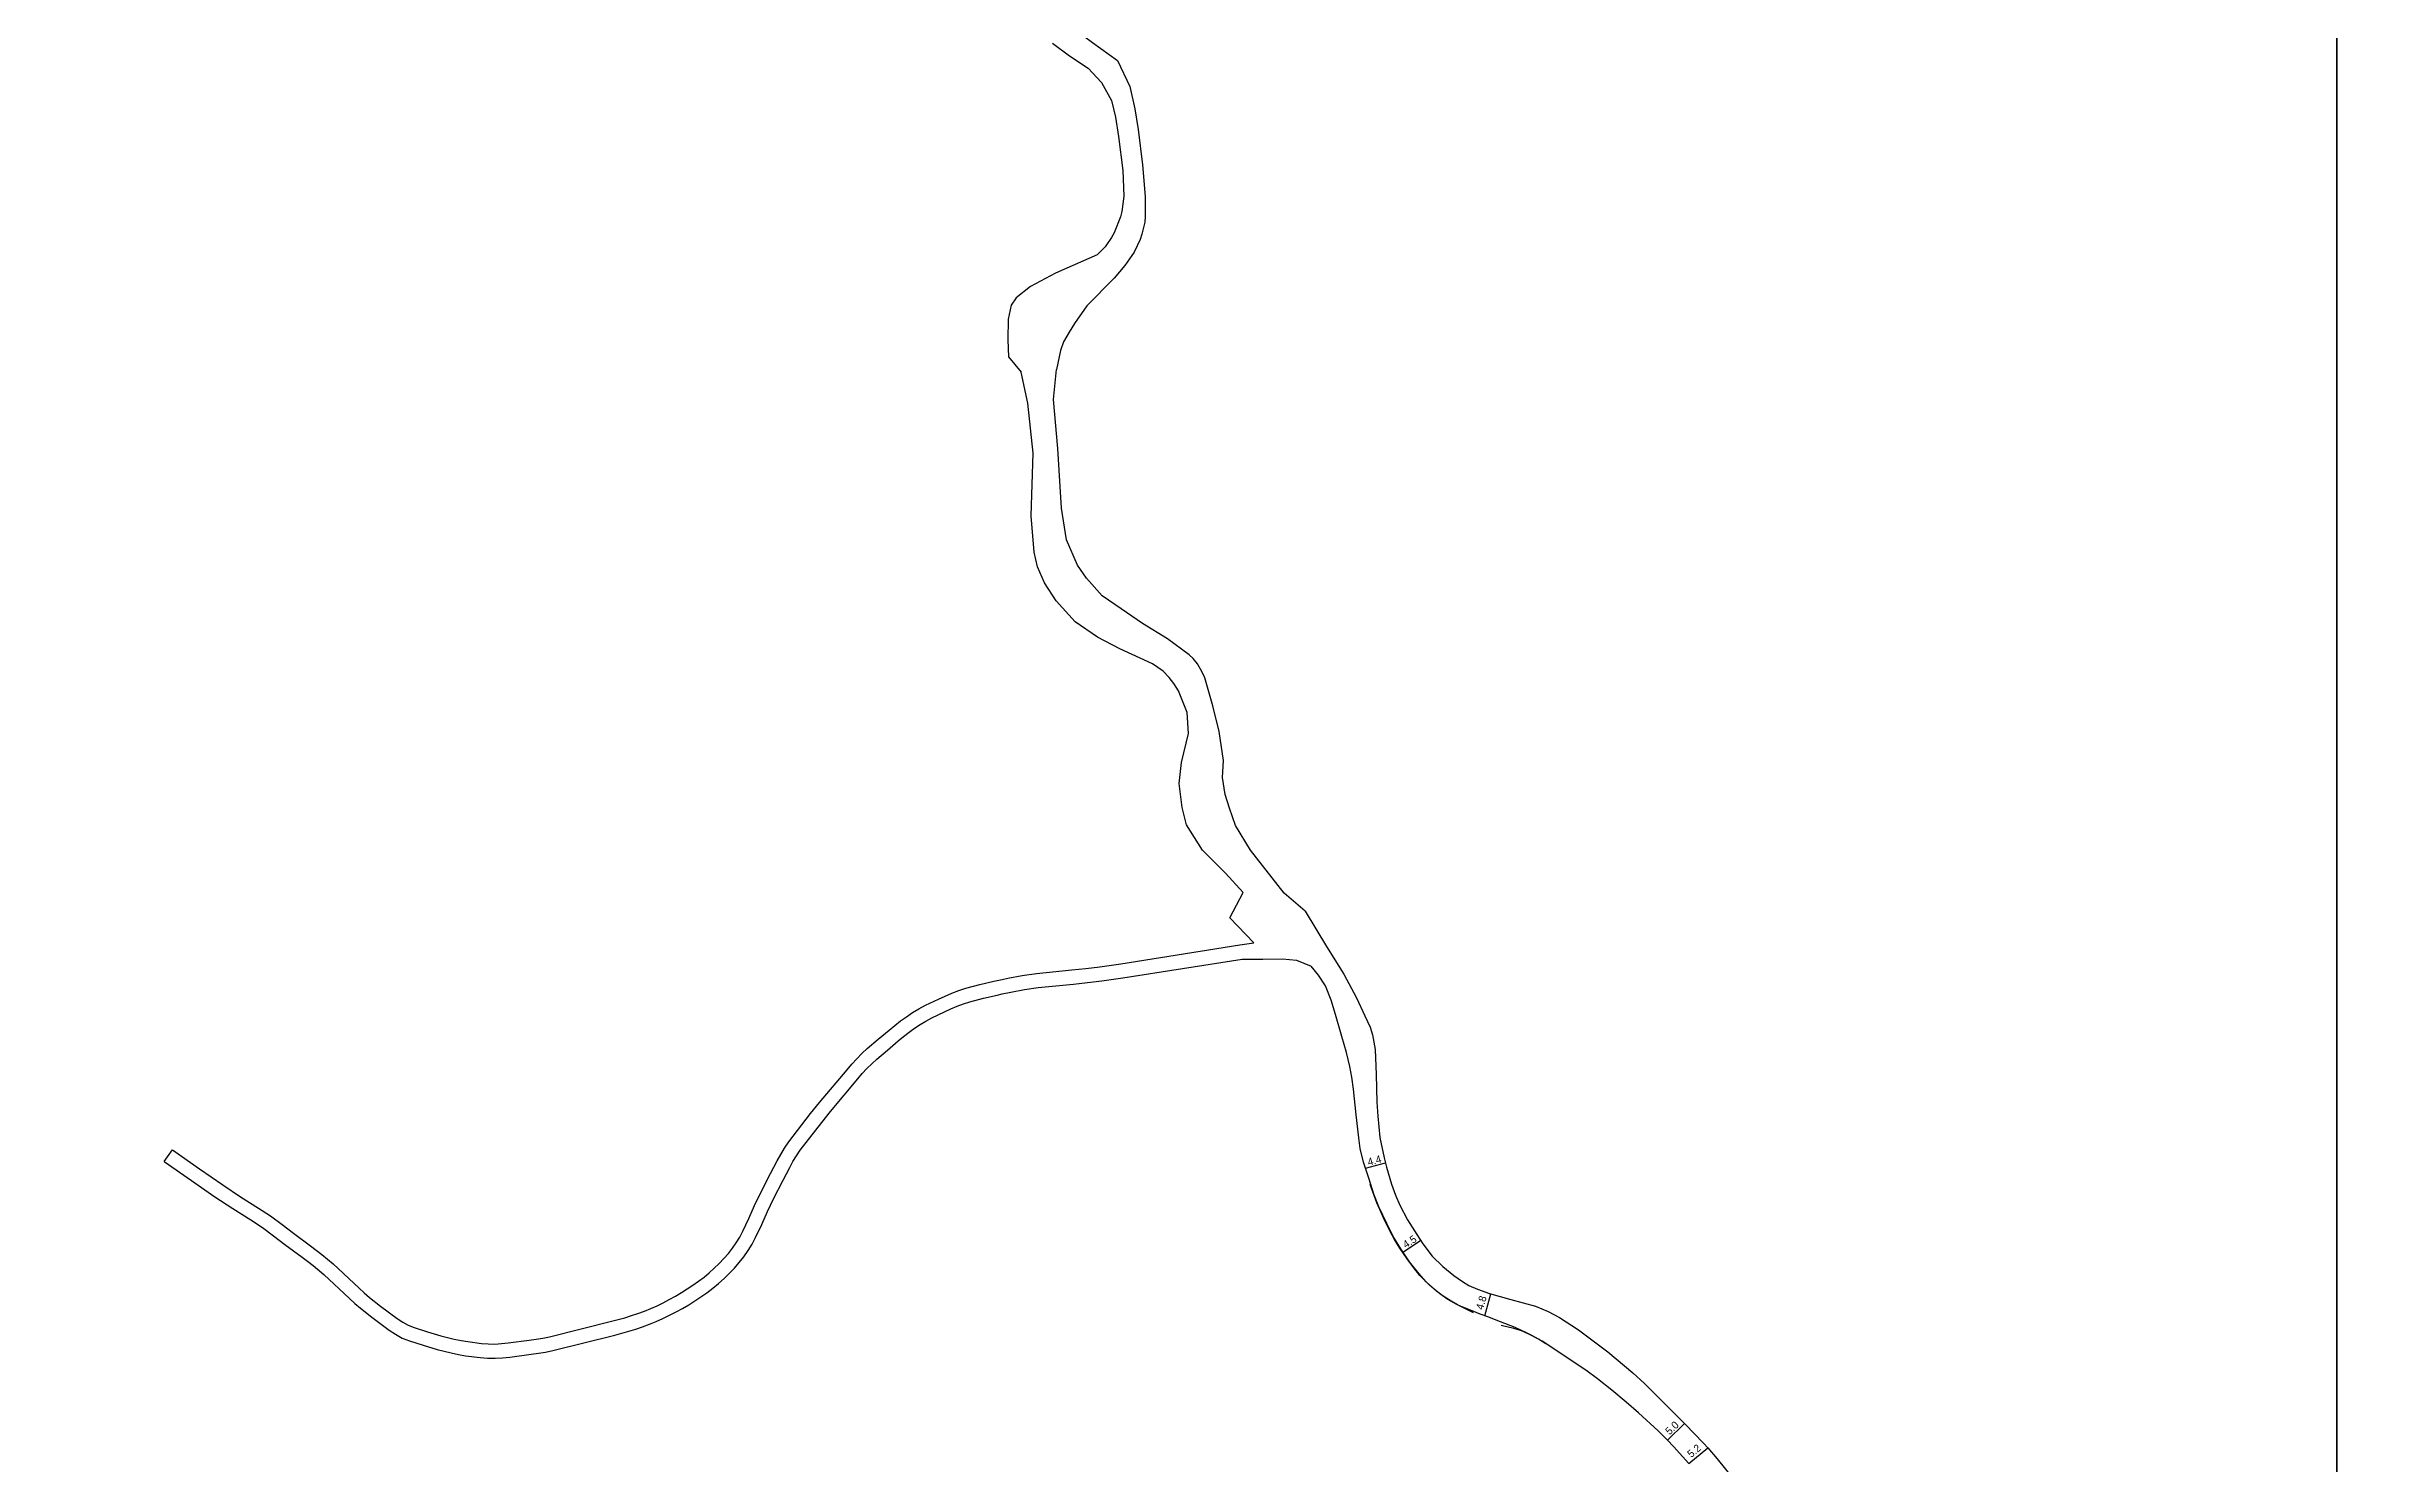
# Model space of a CAD drawing. Header units: metres. Extents: x -28000 to -24000, y -105000 to -102000.
# Drawn here: x -26884.2 to -26393.9, y -103187.6 to -102887.9 of the extents above; entities that cross this region are included whole.
import ezdxf

# ---------------------------------------------------------------- set-up
doc = ezdxf.new("R2010")
doc.units = ezdxf.units.M
doc.header["$LTSCALE"] = 2.5
for name, color, linetype in [('図郭', 7, 'Continuous'), ('幅員', 7, 'Continuous'), ('歩道・分離帯・安全施設', 7, 'Continuous'), ('道路', 7, 'Continuous')]:
    doc.layers.add(name, color=color, linetype=linetype)
doc.styles.get("Standard").update_dxf_attribs({"font": ''})
doc.styles.get('Standard').set_extended_font_data('@MS PGothic')

msp = doc.modelspace()

# ---------------------------------------------------------------- linework, layer by layer
at = {"layer": '図郭'}
for points in [[(-27200, -103200), (-26400, -103200), (-26400, -102600), (-27200, -102600)], [(-26400, -103200), (-25600, -103200), (-25600, -102600), (-26400, -102600)]]:
    msp.add_lwpolyline(points, close=True, dxfattribs=at)
at = {"layer": '幅員'}
for points in [[(-26605.33, -103125.11), (-26601.13, -103123.99)], [(-26597.42, -103142.88), (-26593.69, -103140.42)], [(-26580.13, -103156.34), (-26578.84, -103151.73)], [(-26541.5, -103182.62), (-26537.93, -103179.13)], [(-26536.99, -103187.61), (-26532.98, -103184.25)]]:
    msp.add_lwpolyline(points, dxfattribs=at)
at = {"layer": '歩道・分離帯・安全施設'}
for points in [[(-26582.53, -103155.69), (-26584.47, -103154.76), (-26586.06, -103153.94), (-26587.95, -103152.89), (-26589.15, -103152.08), (-26590.34, -103151.16), (-26591.84, -103149.84), (-26593.82, -103147.79), (-26595.13, -103146.23), (-26596.55, -103144.31), (-26598.07, -103142.07), (-26599.19, -103140.19), (-26600.18, -103138.35), (-26601.26, -103136.23), (-26602.03, -103134.53), (-26602.91, -103132.43), (-26604.38, -103128.59)], [(-26567.23, -103162.25), (-26568.8, -103161.31), (-26570.51, -103160.38), (-26571.87, -103159.73), (-26572.58, -103159.46), (-26574.01, -103159.02), (-26576.65, -103158.38)]]:
    msp.add_lwpolyline(points, dxfattribs=at)
at = {"layer": '道路'}
for points in [[(-26669.06, -102846.52), (-26669.07, -102846.76), (-26670.4, -102866.52), (-26670.64, -102872.68), (-26670.56, -102874.91), (-26670.5, -102876.59), (-26669.97, -102878.62), (-26669.08, -102881.17), (-26667.32, -102883.73), (-26666.83, -102884.25), (-26663.08, -102887.04), (-26657.75, -102890.88), (-26655.17, -102896.38), (-26654.12, -102901.06), (-26653.39, -102905.45), (-26652.47, -102912.95), (-26651.93, -102919.64), (-26651.89, -102923.84), (-26652.01, -102925.05)], [(-26671.49, -102887.18), (-26667.88, -102889.88), (-26663.94, -102892.47), (-26661.13, -102895.52), (-26659, -102899.35), (-26658.21, -102902.85), (-26657.54, -102906.9), (-26656.66, -102914.12), (-26656.45, -102919.57), (-26656.85, -102922.82), (-26657.12, -102923.92), (-26658.47, -102927.29), (-26659.04, -102928.31), (-26660.38, -102930.28), (-26662.03, -102931.95), (-26670.88, -102935.83), (-26676.18, -102938.64), (-26679.16, -102941.08), (-26680.22, -102942.58), (-26680.9, -102945.59), (-26680.93, -102949.9), (-26680.84, -102953.55), (-26678.14, -102956.78)], [(-26652.01, -102925.05), (-26652.61, -102927.55), (-26652.98, -102928.71), (-26654.23, -102931.39), (-26656.21, -102934.22), (-26658.48, -102936.92), (-26664.22, -102942.76)], [(-26664.22, -102942.76), (-26666.86, -102946.51), (-26667.99, -102948.31), (-26669.19, -102950.34), (-26669.8, -102952.21), (-26670.63, -102956.19)], [(-26647.19, -103013.18), (-26652.45, -103009.93), (-26656.96, -103006.84), (-26661.02, -103004.08), (-26664.35, -103000.37), (-26666.22, -102997.58), (-26668.53, -102992.24), (-26669.61, -102985.52), (-26670.41, -102972.95), (-26671.31, -102962.58), (-26670.63, -102956.19)], [(-26631.17, -103066.81), (-26634.93, -103062.75), (-26639.82, -103057.85), (-26643.19, -103052.49), (-26644.11, -103048.81), (-26644.72, -103043.76), (-26644.26, -103039.31), (-26642.73, -103033.18), (-26643.04, -103028.74), (-26644.87, -103024.15), (-26645.83, -103022.6), (-26646.86, -103021.37), (-26648.13, -103020.04), (-26650.38, -103018.48), (-26657.26, -103015.26), (-26662.01, -103012.81), (-26666.75, -103009.59), (-26670.73, -103005.14), (-26673.22, -103001.34), (-26674.66, -102997.94), (-26675.38, -102994.84), (-26676.03, -102987.18), (-26675.6, -102973.89), (-26676.72, -102963.32), (-26678.14, -102956.78)], [(-26618.12, -103070.74), (-26622.52, -103066.99), (-26629.66, -103057.89), (-26632.83, -103052.62), (-26634.06, -103049.01), (-26635, -103046.12), (-26635.57, -103042.51), (-26635.36, -103038.9), (-26636.3, -103032.76), (-26637.59, -103027.34), (-26639.33, -103021.43), (-26639.86, -103020.2), (-26640.83, -103018.43), (-26641.74, -103017.36), (-26642.64, -103016.58), (-26647.19, -103013.18)], [(-26631.88, -103077.92), (-26628.92, -103077.45), (-26634, -103072.19), (-26631.17, -103066.81)], [(-26618.12, -103070.74), (-26613.56, -103078.21), (-26609.9, -103084.08), (-26607.26, -103089.12), (-26605.45, -103092.92), (-26604.34, -103095.28), (-26603.88, -103096.9), (-26603.3, -103100.01), (-26603.08, -103105.34), (-26602.96, -103111.18), (-26602.74, -103114.09), (-26602.28, -103118.6), (-26601.41, -103122.94), (-26600.88, -103124.89), (-26599.85, -103128.48), (-26599.02, -103130.84), (-26598.08, -103132.96), (-26596.47, -103136.08), (-26594.51, -103139.18), (-26593.25, -103141.1), (-26591.24, -103143.73), (-26589.01, -103145.95), (-26586.66, -103147.84), (-26584.84, -103149.11), (-26583.48, -103149.91), (-26581.69, -103150.74), (-26579.11, -103151.66), (-26574.63, -103152.91), (-26569.43, -103154.27), (-26566.69, -103155.4), (-26564.33, -103156.72), (-26560.3, -103159.28), (-26554.13, -103163.93), (-26548.8, -103168.43), (-26546.35, -103170.68)], [(-26682.14, -103085.2), (-26680.93, -103084.94), (-26677.93, -103084.38), (-26674.9, -103083.94), (-26667.41, -103083.18), (-26664.44, -103082.88), (-26661.49, -103082.52), (-26657.06, -103081.9), (-26631.88, -103077.92)], [(-26682.14, -103088.27), (-26680.34, -103087.88), (-26677.44, -103087.34), (-26674.53, -103086.92), (-26667.1, -103086.17), (-26664.11, -103085.86), (-26661.1, -103085.5), (-26656.62, -103084.87), (-26631.41, -103080.89)], [(-26631.41, -103080.89), (-26627.03, -103080.94), (-26622.91, -103080.87), (-26619.9, -103081.15), (-26616.8, -103082.4)], [(-26547.62, -103176.89), (-26550.21, -103174.58), (-26553.25, -103172.05), (-26556.27, -103169.68), (-26558.74, -103167.85), (-26568.01, -103161.73), (-26569.37, -103160.94), (-26570.3, -103160.44), (-26571.29, -103159.92), (-26572.51, -103159.35), (-26573.73, -103158.85), (-26576.81, -103157.61), (-26579.5, -103156.58), (-26581.12, -103155.97), (-26582.82, -103155.3), (-26585.23, -103154.3), (-26585.92, -103154), (-26587.24, -103153.23), (-26589.12, -103152.07), (-26590.75, -103150.8), (-26592.51, -103149.13), (-26594.02, -103147.48), (-26596.04, -103144.95), (-26597.89, -103142.17), (-26599.53, -103139.41), (-26600.83, -103136.83), (-26602.49, -103133.3), (-26603.55, -103130.59), (-26604.56, -103127.47), (-26605.75, -103123.83), (-26606.49, -103120.98), (-26606.74, -103118.7), (-26607.28, -103113.86), (-26607.87, -103108.4), (-26608.2, -103105.89), (-26608.67, -103103.61), (-26609.36, -103100.65), (-26610.33, -103097.26), (-26611.71, -103092.6), (-26612.59, -103089.56), (-26613.82, -103086.59), (-26615.27, -103084.32), (-26616.8, -103082.4)], [(-26859.28, -103123.71), (-26853.54, -103127.74), (-26848.58, -103131.16), (-26844.82, -103133.67), (-26841.01, -103136.08), (-26838.54, -103137.7), (-26836.16, -103139.42), (-26833.8, -103141.26), (-26830.16, -103143.95), (-26828.97, -103144.82), (-26827.83, -103145.72), (-26825.58, -103147.61), (-26820.13, -103152.71), (-26819, -103153.74), (-26817.83, -103154.76), (-26815.42, -103156.65), (-26811.76, -103159.37), (-26810.42, -103160.26), (-26808.97, -103161.04), (-26807.45, -103161.65), (-26804.52, -103162.57), (-26801.62, -103163.44), (-26800.13, -103163.85), (-26798.62, -103164.2), (-26797.11, -103164.51), (-26795.57, -103164.78), (-26792.53, -103165.18), (-26790.94, -103165.29), (-26789.35, -103165.31), (-26787.77, -103165.22), (-26786.22, -103165.07), (-26781.72, -103164.49), (-26780.2, -103164.27), (-26778.68, -103164), (-26777.16, -103163.68), (-26764.03, -103160.41), (-26762.55, -103160.03), (-26761.07, -103159.61), (-26759.61, -103159.16), (-26758.15, -103158.67), (-26756.7, -103158.13), (-26755.26, -103157.55), (-26753.85, -103156.92), (-26752.45, -103156.24), (-26751.09, -103155.53), (-26749.75, -103154.79), (-26748.42, -103154.01), (-26747.11, -103153.2), (-26745.82, -103152.35), (-26744.56, -103151.46), (-26743.31, -103150.52), (-26742.11, -103149.53), (-26740.94, -103148.48), (-26739.83, -103147.39), (-26738.76, -103146.27), (-26737.72, -103145.1), (-26736.73, -103143.84), (-26735.83, -103142.52), (-26735.02, -103141.18), (-26734.26, -103139.8), (-26732.94, -103137.03), (-26731.75, -103134.27), (-26730.49, -103131.61), (-26728.43, -103127.63), (-26727.07, -103124.98), (-26726.38, -103123.72), (-26725.63, -103122.5), (-26724.83, -103121.32), (-26720.29, -103115.43), (-26718.42, -103113.13), (-26712.66, -103106.24), (-26711.71, -103105.13), (-26710.73, -103104.07), (-26709.71, -103103.05), (-26708.65, -103102.06), (-26706.41, -103100.13), (-26704.12, -103098.22), (-26702.99, -103097.28), (-26701.83, -103096.39), (-26700.66, -103095.54), (-26699.47, -103094.74), (-26698.26, -103094.01), (-26697, -103093.35), (-26694.31, -103092.08), (-26692.97, -103091.45), (-26691.67, -103090.87), (-26690.34, -103090.39), (-26688.96, -103089.96), (-26686.11, -103089.2), (-26683.23, -103088.51), (-26682.14, -103088.27)], [(-26857.56, -103121.26), (-26851.83, -103125.28), (-26846.9, -103128.67), (-26843.18, -103131.15), (-26839.38, -103133.56), (-26836.84, -103135.23), (-26834.35, -103137.02), (-26831.99, -103138.87), (-26828.38, -103141.53), (-26827.16, -103142.43), (-26825.94, -103143.39), (-26823.59, -103145.36), (-26818.09, -103150.5), (-26817, -103151.5), (-26815.91, -103152.44), (-26813.6, -103154.27), (-26810.04, -103156.91), (-26808.88, -103157.68), (-26807.69, -103158.32), (-26806.43, -103158.82), (-26803.64, -103159.7), (-26800.79, -103160.56), (-26799.39, -103160.94), (-26797.97, -103161.27), (-26796.55, -103161.56), (-26795.12, -103161.81), (-26792.22, -103162.19), (-26790.82, -103162.29), (-26789.41, -103162.31), (-26788, -103162.23), (-26786.56, -103162.09), (-26782.13, -103161.52), (-26780.68, -103161.31), (-26779.25, -103161.05), (-26777.83, -103160.76), (-26764.77, -103157.51), (-26763.34, -103157.14), (-26761.93, -103156.74), (-26760.53, -103156.3), (-26759.15, -103155.84), (-26757.78, -103155.33), (-26756.44, -103154.79), (-26755.11, -103154.2), (-26753.81, -103153.57), (-26752.51, -103152.89), (-26751.23, -103152.18), (-26749.97, -103151.44), (-26748.73, -103150.67), (-26747.51, -103149.87), (-26746.32, -103149.04), (-26745.17, -103148.17), (-26744.06, -103147.25), (-26743, -103146.3), (-26741.97, -103145.29), (-26740.97, -103144.24), (-26740.02, -103143.17), (-26739.15, -103142.07), (-26738.36, -103140.9), (-26737.62, -103139.68), (-26736.94, -103138.43), (-26735.67, -103135.79), (-26734.48, -103133.04), (-26733.18, -103130.28), (-26731.1, -103126.26), (-26729.72, -103123.57), (-26728.97, -103122.21), (-26728.15, -103120.87), (-26727.26, -103119.56), (-26722.65, -103113.57), (-26720.74, -103111.22), (-26714.95, -103104.3), (-26713.95, -103103.13), (-26712.89, -103101.99), (-26711.79, -103100.89), (-26710.66, -103099.83), (-26708.36, -103097.84), (-26706.04, -103095.91), (-26704.86, -103094.94), (-26703.63, -103093.99), (-26702.38, -103093.08), (-26701.09, -103092.21), (-26699.73, -103091.39), (-26698.33, -103090.66), (-26695.59, -103089.37), (-26694.22, -103088.72), (-26692.78, -103088.08), (-26691.29, -103087.55), (-26689.8, -103087.08), (-26686.85, -103086.29), (-26683.9, -103085.58), (-26682.14, -103085.2)], [(-26859.28, -103123.71), (-26857.56, -103121.26)], [(-26546.35, -103170.68), (-26545.35, -103171.64), (-26537.79, -103179.27), (-26533.86, -103183.28), (-26532.98, -103184.25)], [(-26547.62, -103176.89), (-26543.45, -103180.66), (-26541.5, -103182.62), (-26540.23, -103183.97), (-26536.99, -103187.61)], [(-26532.98, -103184.25), (-26531.01, -103186.6), (-26527.21, -103191.29), (-26525.94, -103193), (-26525.42, -103192.7), (-26521.97, -103198.92), (-26521.5, -103200)]]:
    msp.add_lwpolyline(points, dxfattribs=at)

# ---------------------------------------------------------------- texts
at = {"layer": '幅員'}
for s, rotation, p in [('4.4', 15, (-26604.66, -103124.65)), ('4.5', 33, (-26596.8, -103142.12)), ('4.8', 74, (-26580.5, -103155.19)), ('5.0', 44, (-26541.04, -103181.64)), ('5.2', 40, (-26536.48, -103186.45))]:
    msp.add_text(s, height=1.6, rotation=rotation, dxfattribs=at).set_placement(p)

doc.saveas('drawing.dxf')
